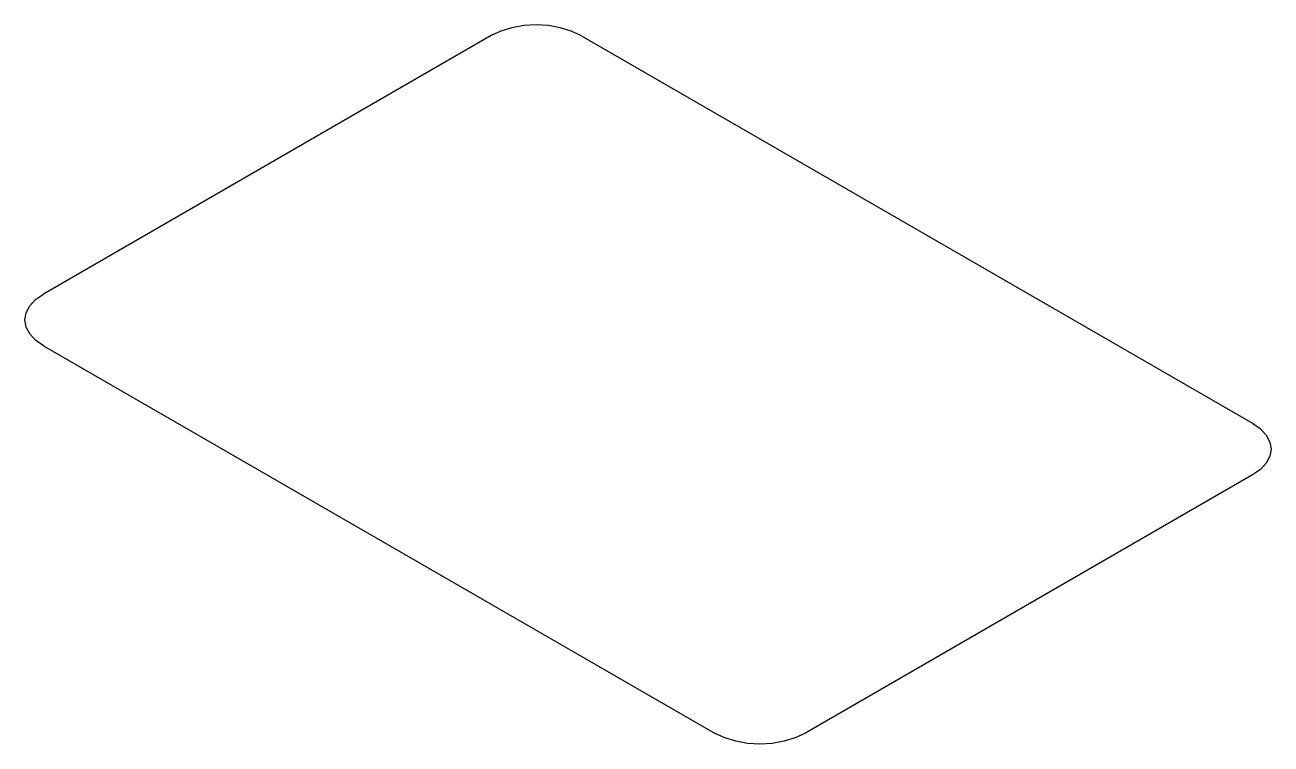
# Paper-space layout '_Isometric' of a CAD drawing. Header units: millimetres. Extents: x -116 to 81, y -78 to 36.
import ezdxf

# ---------------------------------------------------------------- set-up
doc = ezdxf.new("R2010")
doc.units = ezdxf.units.MM

psp = doc.layouts.new('_Isometric')

# ---------------------------------------------------------------- linework, layer by layer
at = {"color": 7, "linetype": 'Continuous'}
for p, q in [((-41.91, 33.95), (-112.62, -6.87)), ((-27.77, 33.95), (78.3, -27.28)), ((-112.62, -15.03), (-6.55, -76.26)), ((78.3, -35.44), (7.59, -76.26))]:
    psp.add_line(p, q, dxfattribs=at)
at = {"color": 7, "linetype": 'Continuous', "flags": 128}
for points in [[(-27.77, 33.95), (-29.28, 34.67), (-31.01, 35.2), (-32.89, 35.53), (-34.84, 35.64), (-36.79, 35.53), (-38.66, 35.2), (-40.39, 34.67), (-41.91, 33.95)], [(-112.62, -15.03), (-113.86, -14.16), (-114.79, -13.16), (-115.36, -12.08), (-115.55, -10.95), (-115.36, -9.83), (-114.79, -8.74), (-113.86, -7.74), (-112.62, -6.87)], [(78.3, -27.28), (79.54, -28.15), (80.47, -29.15), (81.04, -30.24), (81.23, -31.36), (81.04, -32.49), (80.47, -33.57), (79.54, -34.57), (78.3, -35.44)], [(7.59, -76.26), (6.07, -76.98), (4.34, -77.52), (2.47, -77.84), (0.52, -77.96), (-1.43, -77.84), (-3.31, -77.52), (-5.04, -76.98), (-6.55, -76.26)]]:
    psp.add_lwpolyline(points, dxfattribs=at)

doc.saveas('drawing.dxf')
